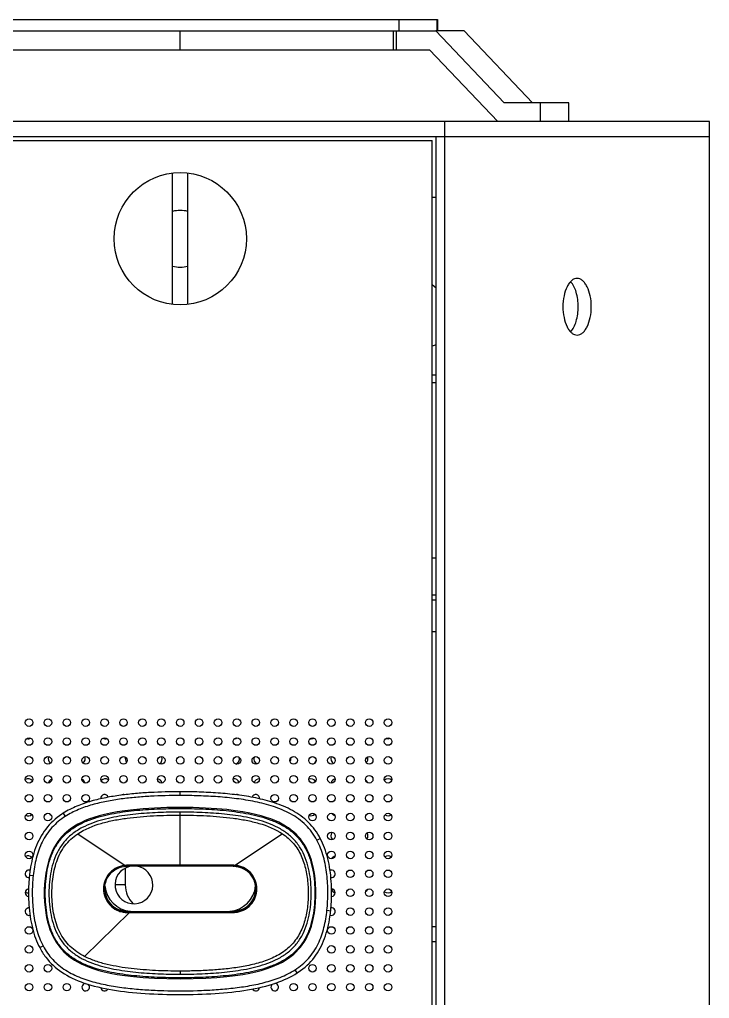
# Model space of a CAD drawing. Header units: millimetres. Extents: x 0 to 1189, y 0 to 841.
# Drawn here: x 543.9 to 726.4, y 232.5 to 491.5 of the extents above; entities that cross this region are included whole.
import ezdxf

# ---------------------------------------------------------------- set-up
doc = ezdxf.new("R2010")
doc.units = ezdxf.units.MM
doc.header["$LTSCALE"] = 65.395
doc.layers.get('0').update_dxf_attribs({"linetype": 'CONTINUOUS'})
doc.layers.add('AXIS', color=7, linetype='CONTINUOUS')
doc.layers.add('SURFACES', color=7, linetype='CONTINUOUS')

msp = doc.modelspace()

# ---------------------------------------------------------------- linework, layer by layer
at = {"color": 7, "linetype": 'Continuous'}
for p, q in [((519.2, 491.53), (654.44, 491.53)), ((654.44, 491.53), (654.44, 488.53)), ((530.05, 488.53), (653.94, 488.53)), ((586.35, 483.53), (586.35, 488.53)), ((530.05, 483.53), (652.26, 483.53)), ((681.64, 469.53), (672.05, 469.53)), ((519.66, 459.53), (653.04, 459.53)), ((653.04, 122.53), (653.04, 459.53)), ((584.35, 416.15), (584.35, 450.92)), ((588.35, 416.15), (588.35, 450.92)), ((653.04, 444.53), (654.06, 444.53)), ((653.04, 421.42), (654.06, 420.53)), ((653.04, 397.53), (654.04, 397.53)), ((653.04, 395.53), (654.04, 395.53)), ((654.04, 349.03), (653.04, 349.03)), ((653.04, 339.29), (654.04, 339.29)), ((653.04, 337.93), (654.04, 337.93)), ((654.04, 329.53), (653.04, 329.53)), ((586.31, 283.01), (586.31, 282.75)), ((571.55, 267.44), (571.9, 267.48)), ((571.55, 267.44), (571.58, 267.45)), ((571.58, 267.45), (571.61, 267.45)), ((571.61, 267.45), (571.64, 267.46)), ((571.64, 267.46), (571.67, 267.46)), ((571.67, 267.46), (571.7, 267.46)), ((571.7, 267.46), (571.73, 267.47)), ((571.93, 267.48), (571.71, 267.46)), ((571.73, 267.47), (571.76, 267.47)), ((571.76, 267.47), (571.79, 267.47)), ((571.79, 267.47), (571.83, 267.47)), ((571.8, 266.97), (571.8, 262.53)), ((571.83, 267.47), (571.86, 267.48)), ((571.86, 267.48), (571.9, 267.48)), ((571.9, 267.48), (572, 267.49)), ((571.9, 267.48), (571.93, 267.48)), ((572.08, 267.49), (572.11, 267.49)), ((572.11, 267.49), (572.14, 267.49)), ((572.14, 267.49), (572.16, 267.49)), ((572.16, 267.49), (572.18, 267.5)), ((572.17, 267.5), (572.28, 267.5)), ((572.24, 267.5), (572.27, 267.5)), ((572.27, 267.5), (572.33, 267.5)), ((572.33, 267.5), (572.36, 267.5)), ((600.27, 267.5), (572.35, 267.5)), ((600.37, 267.5), (600.34, 267.5)), ((600.35, 267.5), (600.38, 267.5)), ((600.38, 267.5), (600.44, 267.5)), ((600.44, 267.5), (600.48, 267.5)), ((600.46, 267.5), (600.6, 267.49)), ((600.48, 267.5), (600.48, 267.5)), ((600.48, 267.5), (600.49, 267.5)), ((600.49, 267.5), (600.49, 267.5)), ((600.49, 267.5), (600.5, 267.5)), ((600.5, 267.5), (600.5, 267.5)), ((600.5, 267.5), (600.51, 267.5)), ((600.56, 267.49), (600.59, 267.49)), ((600.59, 267.49), (600.62, 267.49)), ((600.76, 267.48), (600.79, 267.48)), ((600.77, 267.48), (600.81, 267.48)), ((600.81, 267.48), (600.84, 267.48)), ((600.84, 267.48), (600.89, 267.47)), ((600.89, 267.47), (600.92, 267.47)), ((600.92, 267.47), (600.95, 267.47)), ((600.95, 267.47), (600.99, 267.46)), ((600.99, 267.46), (601.02, 267.46)), ((601.02, 267.46), (601.06, 267.46)), ((601.06, 267.46), (601.09, 267.45)), ((601.09, 267.45), (601.12, 267.45)), ((601.12, 267.45), (601.15, 267.45)), ((601.15, 267.45), (601.18, 267.44)), ((601.18, 267.44), (601.21, 267.44)), ((601.21, 267.44), (601.24, 267.43)), ((601.24, 267.43), (601.27, 267.43)), ((601.27, 267.43), (601.31, 267.42)), ((601.31, 267.42), (601.35, 267.42)), ((601.35, 267.42), (601.39, 267.41)), ((601.66, 267.35), (601.71, 267.34)), ((601.71, 267.34), (601.76, 267.33)), ((601.76, 267.33), (601.8, 267.32)), ((601.8, 267.32), (601.84, 267.31)), ((601.84, 267.31), (601.88, 267.3)), ((601.88, 267.3), (601.92, 267.29)), ((601.92, 267.29), (601.95, 267.28)), ((601.95, 267.28), (601.99, 267.27)), ((601.99, 267.27), (602.02, 267.26)), ((602.02, 267.26), (602.05, 267.25)), ((602.05, 267.25), (602.09, 267.24)), ((602.09, 267.24), (602.12, 267.23)), ((602.12, 267.23), (602.15, 267.22)), ((602.15, 267.22), (602.18, 267.21)), ((602.18, 267.21), (602.22, 267.2)), ((602.22, 267.2), (602.25, 267.19)), ((602.25, 267.19), (602.29, 267.18)), ((602.29, 267.18), (602.33, 267.16)), ((604.34, 265.98), (604.38, 265.95)), ((604.38, 265.95), (604.42, 265.91)), ((604.42, 265.91), (604.45, 265.88)), ((604.45, 265.88), (604.48, 265.86)), ((604.48, 265.86), (604.51, 265.83)), ((604.51, 265.83), (604.53, 265.8)), ((604.53, 265.8), (604.56, 265.78)), ((604.56, 265.78), (604.58, 265.76)), ((604.58, 265.76), (604.6, 265.74)), ((604.6, 265.74), (604.62, 265.71)), ((604.62, 265.71), (604.64, 265.69)), ((604.64, 265.69), (604.66, 265.67)), ((604.66, 265.67), (604.68, 265.65)), ((604.68, 265.65), (604.71, 265.63)), ((604.71, 265.63), (604.73, 265.6)), ((604.73, 265.6), (604.75, 265.58)), ((604.75, 265.58), (604.77, 265.56)), ((604.77, 265.56), (604.79, 265.54)), ((604.79, 265.54), (604.81, 265.52)), ((604.81, 265.52), (604.83, 265.49)), ((604.83, 265.49), (604.86, 265.46)), ((604.86, 265.46), (604.89, 265.43)), ((604.89, 265.43), (604.92, 265.39)), ((604.92, 265.39), (604.95, 265.36)), ((604.95, 265.36), (604.97, 265.33)), ((604.97, 265.33), (604.99, 265.3)), ((604.99, 265.3), (605.02, 265.27)), ((605.02, 265.27), (605.04, 265.25)), ((605.04, 265.25), (605.06, 265.22)), ((605.06, 265.22), (605.08, 265.19)), ((605.08, 265.19), (605.11, 265.16)), ((605.11, 265.16), (605.13, 265.13)), ((605.13, 265.13), (605.15, 265.1)), ((605.15, 265.1), (605.18, 265.07)), ((605.18, 265.07), (605.2, 265.03)), ((605.2, 265.03), (605.23, 264.99)), ((605.23, 264.99), (605.26, 264.95)), ((605.26, 264.95), (605.29, 264.91)), ((605.29, 264.91), (605.32, 264.87)), ((605.32, 264.87), (605.34, 264.84)), ((605.34, 264.84), (605.36, 264.8)), ((605.36, 264.8), (605.38, 264.78)), ((605.38, 264.78), (605.39, 264.75)), ((605.39, 264.75), (605.41, 264.73)), ((605.41, 264.73), (605.43, 264.7)), ((605.43, 264.7), (605.44, 264.68)), ((605.44, 264.68), (605.46, 264.65)), ((605.46, 264.65), (605.48, 264.62)), ((605.48, 264.62), (605.49, 264.6)), ((605.49, 264.6), (605.51, 264.57)), ((605.51, 264.57), (605.52, 264.55)), ((605.52, 264.55), (605.54, 264.52)), ((605.54, 264.52), (605.55, 264.49)), ((605.55, 264.49), (605.57, 264.47)), ((605.57, 264.47), (605.58, 264.44)), ((605.58, 264.44), (605.6, 264.41)), ((605.6, 264.41), (605.61, 264.39)), ((605.61, 264.39), (605.63, 264.36)), ((605.63, 264.36), (605.64, 264.34)), ((605.64, 264.34), (605.65, 264.31)), ((605.65, 264.31), (605.67, 264.29)), ((605.67, 264.29), (605.68, 264.26)), ((605.68, 264.26), (605.69, 264.23)), ((605.69, 264.23), (605.71, 264.21)), ((566.6, 263.21), (566.61, 263.24)), ((566.6, 263.19), (566.6, 263.21)), ((566.61, 263.24), (566.62, 263.26)), ((566.62, 263.26), (566.63, 263.29)), ((566.63, 263.29), (566.64, 263.31)), ((566.64, 263.34), (566.65, 263.36)), ((566.64, 263.31), (566.64, 263.34)), ((566.65, 263.36), (566.66, 263.39)), ((566.66, 263.39), (566.67, 263.41)), ((566.67, 263.41), (566.68, 263.44)), ((566.68, 263.44), (566.69, 263.46)), ((566.69, 263.49), (566.7, 263.52)), ((566.69, 263.46), (566.69, 263.49)), ((566.7, 263.52), (566.71, 263.54)), ((566.71, 263.54), (566.72, 263.55)), ((605.71, 264.21), (605.72, 264.18)), ((605.72, 264.18), (605.73, 264.15)), ((605.73, 264.15), (605.75, 264.13)), ((605.75, 264.13), (605.76, 264.1)), ((605.76, 264.1), (605.77, 264.08)), ((605.77, 264.08), (605.78, 264.05)), ((605.78, 264.05), (605.8, 264.02)), ((605.8, 264.02), (605.81, 264)), ((605.81, 264), (605.82, 263.97)), ((605.82, 263.97), (605.83, 263.95)), ((605.83, 263.95), (605.84, 263.92)), ((605.84, 263.92), (605.85, 263.9)), ((605.85, 263.9), (605.87, 263.87)), ((605.87, 263.87), (605.88, 263.84)), ((605.88, 263.84), (605.89, 263.82)), ((605.89, 263.82), (605.9, 263.79)), ((605.9, 263.79), (605.91, 263.77)), ((605.91, 263.77), (605.92, 263.74)), ((605.92, 263.74), (605.93, 263.71)), ((605.93, 263.71), (605.94, 263.68)), ((605.94, 263.68), (605.95, 263.65)), ((605.95, 263.65), (605.96, 263.63)), ((605.96, 263.63), (605.98, 263.6)), ((605.98, 263.6), (605.99, 263.57)), ((605.99, 263.57), (605.99, 263.56)), ((566.63, 259.69), (566.63, 259.7)), ((566.64, 259.66), (566.63, 259.69)), ((566.65, 259.64), (566.64, 259.66)), ((566.66, 259.61), (566.65, 259.64)), ((566.67, 259.58), (566.66, 259.61)), ((566.68, 259.56), (566.67, 259.58)), ((566.69, 259.53), (566.68, 259.56)), ((566.69, 259.51), (566.69, 259.53)), ((566.7, 259.48), (566.69, 259.51)), ((566.71, 259.45), (566.7, 259.48)), ((566.72, 259.43), (566.71, 259.45)), ((566.78, 259.29), (566.76, 259.32)), ((566.79, 259.26), (566.78, 259.29)), ((566.8, 259.23), (566.79, 259.26)), ((566.81, 259.21), (566.8, 259.23)), ((566.82, 259.18), (566.81, 259.21)), ((566.83, 259.15), (566.82, 259.18)), ((566.84, 259.13), (566.83, 259.15)), ((566.85, 259.1), (566.84, 259.13)), ((566.87, 259.07), (566.85, 259.1)), ((566.88, 259.05), (566.87, 259.07)), ((605.84, 259.06), (605.83, 259.04)), ((605.85, 259.09), (605.84, 259.06)), ((605.86, 259.11), (605.85, 259.09)), ((605.87, 259.14), (605.86, 259.11)), ((605.88, 259.17), (605.87, 259.14)), ((605.89, 259.19), (605.88, 259.17)), ((605.9, 259.22), (605.89, 259.19)), ((605.92, 259.25), (605.9, 259.22)), ((605.93, 259.27), (605.92, 259.25)), ((606.35, 261.5), (606.35, 261.5)), ((566.89, 259.02), (566.88, 259.05)), ((566.9, 258.99), (566.89, 259.02)), ((566.91, 258.97), (566.9, 258.99)), ((566.92, 258.94), (566.91, 258.97)), ((566.94, 258.92), (566.92, 258.94)), ((566.95, 258.89), (566.94, 258.92)), ((566.96, 258.87), (566.95, 258.89)), ((566.97, 258.84), (566.96, 258.87)), ((566.99, 258.82), (566.97, 258.84)), ((567, 258.79), (566.99, 258.82)), ((567.01, 258.77), (567, 258.79)), ((567.03, 258.74), (567.01, 258.77)), ((567.04, 258.71), (567.03, 258.74)), ((567.05, 258.69), (567.04, 258.71)), ((567.07, 258.66), (567.05, 258.69)), ((567.08, 258.63), (567.07, 258.66)), ((567.1, 258.61), (567.08, 258.63)), ((567.11, 258.58), (567.1, 258.61)), ((567.12, 258.56), (567.11, 258.58)), ((567.14, 258.54), (567.12, 258.56)), ((567.15, 258.51), (567.14, 258.54)), ((567.16, 258.49), (567.15, 258.51)), ((567.18, 258.47), (567.16, 258.49)), ((567.19, 258.44), (567.18, 258.47)), ((567.21, 258.42), (567.19, 258.44)), ((567.22, 258.39), (567.21, 258.42)), ((567.24, 258.36), (567.22, 258.39)), ((567.25, 258.34), (567.24, 258.36)), ((567.27, 258.31), (567.25, 258.34)), ((567.29, 258.28), (567.27, 258.31)), ((567.31, 258.25), (567.29, 258.28)), ((567.32, 258.23), (567.31, 258.25)), ((567.34, 258.2), (567.32, 258.23)), ((567.36, 258.17), (567.34, 258.2)), ((567.38, 258.14), (567.36, 258.17)), ((567.41, 258.1), (567.38, 258.14)), ((567.44, 258.06), (567.41, 258.1)), ((567.47, 258.02), (567.44, 258.06)), ((567.5, 257.98), (567.47, 258.02)), ((567.52, 257.94), (567.5, 257.98)), ((567.55, 257.91), (567.52, 257.94)), ((567.57, 257.87), (567.55, 257.91)), ((567.6, 257.84), (567.57, 257.87)), ((567.62, 257.81), (567.6, 257.84)), ((567.64, 257.79), (567.62, 257.81)), ((567.66, 257.76), (567.64, 257.79)), ((567.68, 257.73), (567.66, 257.76)), ((567.71, 257.7), (567.68, 257.73)), ((567.73, 257.68), (567.71, 257.7)), ((567.75, 257.65), (567.73, 257.68)), ((567.78, 257.62), (567.75, 257.65)), ((567.81, 257.58), (567.78, 257.62)), ((567.84, 257.55), (567.81, 257.58)), ((567.87, 257.52), (567.84, 257.55)), ((567.89, 257.49), (567.87, 257.52)), ((567.91, 257.47), (567.89, 257.49)), ((567.93, 257.45), (567.91, 257.47)), ((567.95, 257.43), (567.93, 257.45)), ((567.97, 257.4), (567.95, 257.43)), ((568, 257.37), (567.97, 257.4)), ((568.02, 257.35), (568, 257.37)), ((568.05, 257.32), (568.02, 257.35)), ((568.07, 257.3), (568.05, 257.32)), ((568.09, 257.28), (568.07, 257.3)), ((568.11, 257.26), (568.09, 257.28)), ((568.13, 257.24), (568.11, 257.26)), ((568.15, 257.21), (568.13, 257.24)), ((568.18, 257.19), (568.15, 257.21)), ((568.21, 257.16), (568.18, 257.19)), ((568.24, 257.13), (568.21, 257.16)), ((568.27, 257.1), (568.24, 257.13)), ((568.31, 257.06), (568.27, 257.1)), ((604.54, 257.2), (604.51, 257.17)), ((604.57, 257.23), (604.54, 257.2)), ((604.59, 257.25), (604.57, 257.23)), ((604.61, 257.27), (604.59, 257.25)), ((604.64, 257.3), (604.61, 257.27)), ((604.66, 257.32), (604.64, 257.3)), ((604.68, 257.34), (604.66, 257.32)), ((604.7, 257.36), (604.68, 257.34)), ((604.72, 257.39), (604.7, 257.36)), ((604.75, 257.41), (604.72, 257.39)), ((604.77, 257.43), (604.75, 257.41)), ((604.79, 257.46), (604.77, 257.43)), ((604.81, 257.49), (604.79, 257.46)), ((604.84, 257.52), (604.81, 257.49)), ((604.87, 257.55), (604.84, 257.52)), ((604.89, 257.58), (604.87, 257.55)), ((604.92, 257.6), (604.89, 257.58)), ((604.94, 257.63), (604.92, 257.6)), ((604.96, 257.65), (604.94, 257.63)), ((604.98, 257.67), (604.96, 257.65)), ((605, 257.7), (604.98, 257.67)), ((605.01, 257.72), (605, 257.7)), ((605.03, 257.74), (605.01, 257.72)), ((605.05, 257.76), (605.03, 257.74)), ((605.07, 257.78), (605.05, 257.76)), ((605.09, 257.81), (605.07, 257.78)), ((605.1, 257.83), (605.09, 257.81)), ((605.12, 257.86), (605.1, 257.83)), ((605.15, 257.89), (605.12, 257.86)), ((605.17, 257.92), (605.15, 257.89)), ((605.19, 257.95), (605.17, 257.92)), ((605.21, 257.98), (605.19, 257.95)), ((605.24, 258.02), (605.21, 257.98)), ((605.27, 258.05), (605.24, 258.02)), ((605.29, 258.09), (605.27, 258.05)), ((605.32, 258.13), (605.29, 258.09)), ((605.34, 258.16), (605.32, 258.13)), ((605.36, 258.19), (605.34, 258.16)), ((605.38, 258.22), (605.36, 258.19)), ((605.4, 258.25), (605.38, 258.22)), ((605.41, 258.28), (605.4, 258.25)), ((605.43, 258.3), (605.41, 258.28)), ((605.45, 258.33), (605.43, 258.3)), ((605.46, 258.35), (605.45, 258.33)), ((605.48, 258.38), (605.46, 258.35)), ((605.49, 258.4), (605.48, 258.38)), ((605.51, 258.43), (605.49, 258.4)), ((605.52, 258.45), (605.51, 258.43)), ((605.54, 258.48), (605.52, 258.45)), ((605.55, 258.5), (605.54, 258.48)), ((605.57, 258.53), (605.55, 258.5)), ((605.58, 258.56), (605.57, 258.53)), ((605.6, 258.58), (605.58, 258.56)), ((605.61, 258.6), (605.6, 258.58)), ((605.62, 258.63), (605.61, 258.6)), ((605.64, 258.65), (605.62, 258.63)), ((605.65, 258.68), (605.64, 258.65)), ((605.67, 258.71), (605.65, 258.68)), ((605.68, 258.73), (605.67, 258.71)), ((605.69, 258.76), (605.68, 258.73)), ((605.71, 258.78), (605.69, 258.76)), ((605.72, 258.81), (605.71, 258.78)), ((605.73, 258.84), (605.72, 258.81)), ((605.74, 258.86), (605.73, 258.84)), ((605.75, 258.88), (605.74, 258.86)), ((605.77, 258.91), (605.75, 258.88)), ((605.78, 258.94), (605.77, 258.91)), ((605.79, 258.96), (605.78, 258.94)), ((605.8, 258.99), (605.79, 258.96)), ((605.81, 259.01), (605.8, 258.99)), ((605.83, 259.04), (605.81, 259.01)), ((570.36, 255.84), (570.32, 255.85)), ((570.4, 255.83), (570.36, 255.84)), ((570.44, 255.81), (570.4, 255.83)), ((570.47, 255.8), (570.44, 255.81)), ((570.51, 255.79), (570.47, 255.8)), ((570.54, 255.78), (570.51, 255.79)), ((570.57, 255.77), (570.54, 255.78)), ((570.6, 255.76), (570.57, 255.77)), ((570.64, 255.75), (570.6, 255.76)), ((570.67, 255.74), (570.64, 255.75)), ((570.7, 255.73), (570.67, 255.74)), ((570.73, 255.72), (570.7, 255.73)), ((570.77, 255.71), (570.73, 255.72)), ((570.8, 255.7), (570.77, 255.71)), ((570.84, 255.69), (570.8, 255.7)), ((570.88, 255.68), (570.84, 255.69)), ((570.92, 255.67), (570.88, 255.68)), ((570.96, 255.66), (570.92, 255.67)), ((571.01, 255.65), (570.96, 255.66)), ((571.06, 255.64), (571.01, 255.65)), ((571.35, 255.58), (571.31, 255.59)), ((571.39, 255.58), (571.35, 255.58)), ((571.43, 255.57), (571.39, 255.58)), ((571.46, 255.57), (571.43, 255.57)), ((571.49, 255.56), (571.46, 255.57)), ((571.52, 255.56), (571.49, 255.56)), ((571.55, 255.55), (571.52, 255.56)), ((571.58, 255.55), (571.55, 255.55)), ((571.62, 255.54), (571.58, 255.55)), ((571.65, 255.54), (571.62, 255.54)), ((571.69, 255.54), (571.65, 255.54)), ((571.72, 255.53), (571.69, 255.54)), ((571.76, 255.53), (571.72, 255.53)), ((571.81, 255.52), (571.76, 255.53)), ((571.84, 255.52), (571.81, 255.52)), ((571.9, 255.52), (571.84, 255.52)), ((571.95, 255.51), (571.9, 255.52)), ((571.9, 255.52), (571.94, 255.51)), ((572.11, 255.5), (572.08, 255.5)), ((572.24, 255.5), (572.1, 255.5)), ((572.14, 255.5), (572.11, 255.5)), ((572.22, 255.5), (572.19, 255.5)), ((572.26, 255.5), (572.22, 255.5)), ((572.34, 255.5), (572.24, 255.5)), ((572.34, 255.5), (572.36, 255.5)), ((572.36, 255.5), (572.34, 255.5)), ((572.35, 255.53), (600.35, 255.53)), ((572.44, 255.5), (600.27, 255.5)), ((600.47, 255.5), (600.42, 255.5)), ((600.6, 255.5), (600.46, 255.5)), ((600.49, 255.5), (600.47, 255.5)), ((600.51, 255.5), (600.49, 255.5)), ((600.59, 255.5), (600.56, 255.5)), ((600.63, 255.5), (600.59, 255.5)), ((600.79, 255.51), (600.74, 255.51)), ((600.8, 255.52), (600.78, 255.51)), ((600.79, 255.51), (600.83, 255.52)), ((600.86, 255.52), (600.83, 255.52)), ((600.9, 255.52), (600.86, 255.52)), ((600.93, 255.53), (600.9, 255.52)), ((600.96, 255.53), (600.93, 255.53)), ((600.99, 255.53), (600.96, 255.53)), ((601.02, 255.53), (600.99, 255.53)), ((601.04, 255.54), (601.02, 255.53)), ((601.07, 255.54), (601.04, 255.54)), ((601.11, 255.55), (601.07, 255.54)), ((601.14, 255.55), (601.11, 255.55)), ((601.17, 255.55), (601.14, 255.55)), ((601.21, 255.56), (601.17, 255.55)), ((601.25, 255.57), (601.21, 255.56)), ((601.27, 255.57), (601.25, 255.57)), ((601.3, 255.57), (601.27, 255.57)), ((601.34, 255.58), (601.3, 255.57)), ((601.37, 255.59), (601.34, 255.58)), ((601.41, 255.59), (601.37, 255.59)), ((601.45, 255.6), (601.41, 255.59)), ((601.5, 255.61), (601.45, 255.6)), ((601.55, 255.62), (601.5, 255.61)), ((601.87, 255.69), (601.83, 255.68)), ((601.92, 255.71), (601.87, 255.69)), ((601.96, 255.72), (601.92, 255.71)), ((602, 255.73), (601.96, 255.72)), ((602.09, 255.76), (602.06, 255.74)), ((602.13, 255.77), (602.09, 255.76)), ((602.17, 255.78), (602.13, 255.77)), ((602.21, 255.79), (602.17, 255.78)), ((602.25, 255.8), (602.21, 255.79)), ((602.29, 255.82), (602.25, 255.8)), ((602.33, 255.83), (602.29, 255.82)), ((602.38, 255.85), (602.33, 255.83)), ((653.04, 251.53), (654.04, 251.53)), ((653.04, 247.53), (654.04, 247.53)), ((586.3, 237.7), (586.3, 237.93))]:
    msp.add_line(p, q, dxfattribs=at)
at = {"color": 9, "linetype": 'Continuous'}
for p, q in [((644.18, 491.53), (644.18, 488.53)), ((654.2, 491.53), (654.2, 488.53)), ((643.6, 483.53), (643.6, 488.53)), ((586.31, 286.19), (586.31, 287.19)), ((555.41, 281.5), (555.95, 280.66)), ((586.31, 281), (586.31, 281.79)), ((586.35, 267.5), (586.31, 281)), ((559.23, 276.05), (571.78, 267.69)), ((613.39, 276.05), (600.92, 267.69)), ((622.52, 274.38), (623.4, 274.85)), ((586.35, 267.5), (586.35, 267.53)), ((586.35, 267.5), (586.35, 267.5)), ((546.47, 265.1), (547.46, 264.99)), ((571.8, 262.53), (569.1, 262.53)), ((561.07, 243.59), (572.91, 255.23)), ((572.47, 255.24), (572.91, 255.23)), ((572.91, 255.23), (573.19, 255.23)), ((625.17, 255.82), (626.17, 255.71)), ((549.18, 245.93), (550.06, 246.39)), ((586.32, 239.71), (586.32, 238.9)), ((617.31, 239.24), (616.76, 240.08)), ((586.31, 237.93), (586.3, 237.93))]:
    msp.add_line(p, q, dxfattribs=at)
at = {"color": 7, "linetype": 'Continuous'}
for points in [[(586.31, 283.01), (582.84, 282.97), (579.54, 282.85), (576.58, 282.67), (573.99, 282.43), (571.74, 282.17), (569.71, 281.86), (567.9, 281.53), (566.32, 281.18), (564.87, 280.81), (563.54, 280.41), (562.34, 279.99), (561.23, 279.55), (560.2, 279.08), (559.27, 278.6), (558.41, 278.1), (557.63, 277.58), (556.91, 277.05), (556.24, 276.5), (555.61, 275.92), (555.04, 275.32), (554.5, 274.69), (554, 274.03), (553.53, 273.34), (553.08, 272.6), (552.67, 271.81), (552.28, 270.97), (551.92, 270.06), (551.58, 269.07), (551.29, 268.02), (551.02, 266.86), (550.79, 265.6), (550.61, 264.25), (550.48, 262.8), (550.4, 261.23), (550.4, 259.57), (550.47, 257.99), (550.6, 256.55), (550.78, 255.18), (551, 253.92), (551.27, 252.76), (551.57, 251.7), (551.9, 250.71), (552.26, 249.79), (552.64, 248.95), (553.06, 248.15), (553.5, 247.41), (553.96, 246.72), (554.47, 246.06), (555, 245.43), (555.57, 244.83), (556.19, 244.25), (556.86, 243.69), (557.58, 243.16), (558.36, 242.64), (559.22, 242.13), (560.15, 241.65), (561.17, 241.18), (562.28, 240.74), (563.49, 240.32), (564.82, 239.91), (566.27, 239.54), (567.86, 239.19), (569.67, 238.85), (571.71, 238.55), (573.97, 238.28), (576.57, 238.04), (579.53, 237.86), (582.83, 237.74), (586.3, 237.7)], [(586.3, 237.69), (589.79, 237.74), (593.09, 237.86), (596.05, 238.04), (598.64, 238.27), (600.9, 238.54), (602.94, 238.85), (604.74, 239.18), (606.33, 239.53), (607.78, 239.9), (609.11, 240.31), (610.31, 240.72), (611.42, 241.17), (612.44, 241.63), (613.37, 242.12), (614.23, 242.62), (615.02, 243.14), (615.73, 243.67), (616.4, 244.22), (617.02, 244.8), (617.59, 245.39), (618.13, 246.02), (618.63, 246.68), (619.1, 247.37), (619.55, 248.11), (619.96, 248.9), (620.35, 249.75), (620.72, 250.66), (621.05, 251.65), (621.35, 252.71), (621.62, 253.87), (621.84, 255.14), (622.03, 256.51), (622.15, 257.96), (622.23, 259.53), (622.22, 261.19), (622.15, 262.77), (622.03, 264.21), (621.84, 265.58), (621.61, 266.84), (621.35, 268), (621.05, 269.06), (620.71, 270.05), (620.35, 270.96), (619.96, 271.81), (619.55, 272.6), (619.1, 273.34), (618.63, 274.03), (618.13, 274.69), (617.59, 275.32), (617.01, 275.92), (616.39, 276.5), (615.72, 277.05), (615, 277.59), (614.21, 278.1), (613.35, 278.61), (612.42, 279.09), (611.4, 279.55), (610.29, 279.99), (609.09, 280.41), (607.75, 280.81), (606.31, 281.19), (604.73, 281.53), (602.92, 281.86), (600.89, 282.17), (598.64, 282.44), (596.05, 282.67), (593.08, 282.85), (589.78, 282.97), (586.31, 283.02)], [(601.39, 267.41), (601.44, 267.4), (601.47, 267.39), (601.49, 267.39), (601.52, 267.38), (601.55, 267.38), (601.58, 267.37), (601.61, 267.37), (601.64, 267.36), (601.66, 267.35)], [(602.33, 267.16), (602.37, 267.15), (602.39, 267.14)], [(602.39, 267.14), (602.44, 267.12), (602.46, 267.11), (602.49, 267.1), (602.53, 267.09), (602.56, 267.08), (602.61, 267.06), (602.65, 267.04), (602.7, 267.02), (602.75, 267), (602.8, 266.98), (602.86, 266.95), (602.91, 266.93), (602.96, 266.9), (603.02, 266.87), (603.07, 266.85), (603.13, 266.82), (603.18, 266.79), (603.24, 266.76), (603.29, 266.73), (603.34, 266.7), (603.39, 266.67), (603.44, 266.65), (603.48, 266.62), (603.53, 266.59), (603.57, 266.56), (603.61, 266.54), (603.65, 266.51), (603.68, 266.49), (603.72, 266.47), (603.75, 266.45), (603.77, 266.43), (603.8, 266.41), (603.82, 266.39), (603.85, 266.38), (603.87, 266.36), (603.89, 266.34), (603.91, 266.33), (603.94, 266.31), (603.96, 266.29), (603.98, 266.28), (604, 266.26), (604.03, 266.24), (604.05, 266.22), (604.07, 266.21), (604.1, 266.19), (604.12, 266.17), (604.14, 266.15), (604.16, 266.13), (604.19, 266.11), (604.21, 266.09), (604.23, 266.08), (604.26, 266.06), (604.28, 266.04), (604.3, 266.02), (604.32, 266), (604.34, 265.98)], [(566.76, 259.32), (566.75, 259.35), (566.75, 259.36), (566.72, 259.43)], [(570.32, 255.85), (570.27, 255.87), (570.25, 255.88), (570.22, 255.89), (570.19, 255.9), (570.15, 255.92), (570.11, 255.93), (570.07, 255.95), (570.02, 255.97), (569.97, 255.99), (569.92, 256.01), (569.87, 256.04), (569.82, 256.06), (569.76, 256.09), (569.71, 256.11), (569.65, 256.14), (569.6, 256.17), (569.55, 256.2), (569.49, 256.22), (569.44, 256.25), (569.39, 256.28), (569.34, 256.31), (569.29, 256.34), (569.24, 256.37), (569.2, 256.39), (569.16, 256.42), (569.11, 256.45), (569.07, 256.47), (569.04, 256.5), (569, 256.52), (568.97, 256.54), (568.94, 256.56), (568.92, 256.58), (568.89, 256.6), (568.87, 256.61), (568.85, 256.63), (568.83, 256.65), (568.8, 256.66), (568.78, 256.68), (568.76, 256.69), (568.74, 256.71), (568.72, 256.73), (568.7, 256.74), (568.67, 256.76), (568.65, 256.78), (568.63, 256.79), (568.61, 256.81), (568.59, 256.83), (568.56, 256.85), (568.54, 256.87), (568.52, 256.88), (568.5, 256.9), (568.47, 256.92), (568.45, 256.94), (568.42, 256.96), (568.4, 256.98), (568.38, 257.01), (568.35, 257.03), (568.33, 257.05), (568.31, 257.06)], [(604.51, 257.17), (604.48, 257.14), (604.46, 257.12), (604.44, 257.1), (604.42, 257.08), (604.39, 257.06), (604.37, 257.04), (604.34, 257.02), (604.32, 256.99), (604.29, 256.97), (604.27, 256.95), (604.24, 256.93), (604.22, 256.91), (604.2, 256.89), (604.17, 256.87), (604.15, 256.85), (604.13, 256.83), (604.11, 256.82), (604.08, 256.8), (604.06, 256.78), (604.04, 256.77), (604.02, 256.75), (604, 256.73), (603.98, 256.72), (603.96, 256.7), (603.93, 256.68), (603.91, 256.67), (603.89, 256.65), (603.87, 256.63), (603.84, 256.62), (603.82, 256.6), (603.79, 256.58), (603.77, 256.56), (603.74, 256.54), (603.71, 256.52), (603.68, 256.5), (603.65, 256.48), (603.62, 256.46), (603.58, 256.44), (603.55, 256.42), (603.52, 256.4), (603.48, 256.38), (603.45, 256.36), (603.41, 256.34), (603.38, 256.31), (603.34, 256.29), (603.3, 256.27), (603.25, 256.24), (603.2, 256.22), (603.14, 256.19), (603.09, 256.16), (603.04, 256.13), (602.99, 256.11), (602.94, 256.09), (602.9, 256.06), (602.85, 256.04), (602.81, 256.02), (602.76, 256), (602.72, 255.99), (602.68, 255.97), (602.64, 255.95), (602.6, 255.94), (602.56, 255.92), (602.53, 255.91), (602.49, 255.89), (602.46, 255.88), (602.43, 255.87), (602.4, 255.86), (602.38, 255.85)], [(571.31, 255.59), (571.26, 255.6), (571.23, 255.6), (571.2, 255.61), (571.17, 255.62), (571.14, 255.62), (571.11, 255.63), (571.09, 255.63), (571.06, 255.64)], [(600.42, 255.5), (600.35, 255.5), (600.35, 255.5)], [(601.83, 255.68), (601.78, 255.67), (601.75, 255.66), (601.73, 255.66), (601.7, 255.65), (601.67, 255.64), (601.64, 255.64), (601.61, 255.63), (601.58, 255.63), (601.55, 255.62)], [(602.06, 255.74), (602.02, 255.73), (602, 255.73)]]:
    msp.add_lwpolyline(points, dxfattribs=at)
msp.add_circle((586.35, 433.53), 17.5, dxfattribs=at)
at = {"color": 9, "linetype": 'Continuous'}
for centre, radius, start, end in [((586.35, 433.53), 7.5, 74.534, 105.466), ((586.35, 433.53), 7.5, 254.534, 285.466), ((572.7, 253.15), 14.57, 92.1766, 93.62), ((599.99, 252.77), 14.95, 86.4055, 87.8128), ((572.61, 267.98), 12.74, 266.3264, 267.9799), ((600.13, 267.21), 11.96, 271.9612, 273.7219)]:
    msp.add_arc(centre, radius, start, end, dxfattribs=at)
at = {"color": 7, "linetype": 'Continuous'}
for centre, radius, start, end in [((654.85, 401.53), 4, 101.6822, 116.9402), ((572.35, 261.5), 6, 91.7544, 97.538), ((572.35, 261.51), 5.99, 95.9527, 96.1841), ((572.35, 261.51), 5.99, 94.9576, 95.9527), ((572.35, 261.63), 5.87, 91.7141, 95.0015), ((572.41, 255.71), 11.79, 89.8842, 90.4258), ((600.3, 255.5), 12, 89.6174, 90.1128), ((600.35, 261.5), 6, 15.7585, 88.2595), ((600.36, 261.63), 5.87, 85.0111, 88.3005), ((572.35, 261.5), 6, 172.2472, 187.7905), ((573.85, 263.03), 7.5, 186.0556, 264.9373), ((572.35, 261.5), 6, 160.6148, 166.7871), ((598.85, 263.03), 7.5, 275.0627, 353.9444), ((600.35, 261.5), 6, 352.1588, 9.3714), ((572.35, 261.53), 6, 180.1282, 270), ((572.37, 261.5), 6.01, 180.017, 200.1849), ((572.35, 261.5), 6, 193.4091, 268.3506), ((600.35, 261.53), 6, 270, 359.8718), ((600.35, 261.5), 6, 337.4759, 337.7412), ((600.35, 261.5), 6, 338.2146, 346.5251), ((572.35, 261.36), 5.86, 265.0891, 268.3946), ((600.36, 261.34), 5.84, 271.5911, 274.5372), ((600.35, 261.5), 6, 271.6365, 277.5308), ((600.35, 261.57), 6.07, 274.4927, 274.8521)]:
    msp.add_arc(centre, radius, start, end, dxfattribs=at)
msp.add_ellipse((578.8, 262.53), major_axis=(0, 7), ratio=1, start_param=-4.712389, end_param=-3.916996, dxfattribs=at)
for points, knots in [([(586.31, 287.19), (583.69, 287.18), (579.76, 287.09), (574.53, 286.72), (570.6, 286.29), (566.69, 285.66), (562.81, 284.76), (558.99, 283.47), (556.56, 282.24), (555.41, 281.5)], [0, 0, 0, 0, 0.25, 0.375, 0.5, 0.625, 0.75, 0.875, 1, 1, 1, 1]), ([(623.4, 274.85), (622.99, 275.62), (622.05, 277.12), (620.31, 279.13), (618.29, 280.84), (616.07, 282.25), (613.72, 283.37), (610.5, 284.56), (607.2, 285.4), (603.87, 286), (600.53, 286.48), (596.35, 286.87), (591.33, 287.13), (587.99, 287.19), (586.31, 287.19)], [0, 0, 0, 0, 0.0625, 0.125, 0.1875, 0.25, 0.3125, 0.375, 0.5, 0.5625, 0.625, 0.75, 0.875, 1, 1, 1, 1]), ([(555.41, 281.5), (555.29, 281.43), (553.45, 280.23), (550.53, 277.47), (547.87, 272.43), (546.84, 268.09), (546.52, 265.58), (546.47, 265.1)], [0, 0, 0, 0, 0.020944, 0.323668, 0.626393, 0.929117, 1, 1, 1, 1]), ([(626.17, 255.71), (626.33, 257.24), (626.51, 260.87), (626.13, 266.6), (624.99, 271.43), (623.83, 274.03), (623.4, 274.85)], [0, 0, 0, 0, 0.230561, 0.540002, 0.849444, 1, 1, 1, 1]), ([(566.71, 263.55), (566.91, 264.08), (567.45, 265.1), (568.65, 266.31), (570.1, 267.14), (571.17, 267.41), (571.71, 267.46)], [0, 0, 0, 0, 0.255829, 0.509262, 0.758498, 1, 1, 1, 1]), ([(572.32, 267.5), (572.31, 267.5), (572.26, 267.5), (572.21, 267.5), (572.17, 267.5)], [0, 0, 0, 0, 0.261711, 1, 1, 1, 1]), ([(600.54, 267.5), (600.52, 267.5), (600.47, 267.5), (600.42, 267.5), (600.38, 267.5)], [0, 0, 0, 0, 0.23852, 1, 1, 1, 1]), ([(605.99, 263.56), (605.79, 264.1), (605.23, 265.13), (604.01, 266.36), (602.51, 267.18), (601.42, 267.43), (600.87, 267.48)], [0, 0, 0, 0, 0.256004, 0.509562, 0.758768, 1, 1, 1, 1]), ([(546.47, 265.1), (546.3, 263.54), (546.11, 259.85), (546.49, 254.09), (547.63, 249.29), (548.76, 246.72), (549.18, 245.93)], [0, 0, 0, 0, 0.236776, 0.545944, 0.855112, 1, 1, 1, 1]), ([(566.35, 261.5), (566.35, 261.67), (566.38, 262.37), (566.54, 263.06), (566.71, 263.55)], [0, 0, 0, 0, 0.250908, 1, 1, 1, 1]), ([(606.35, 261.5), (606.35, 261.67), (606.32, 262.37), (606.17, 263.07), (605.99, 263.56)], [0, 0, 0, 0, 0.25094, 1, 1, 1, 1]), ([(566.72, 259.43), (566.92, 258.89), (567.47, 257.87), (568.69, 256.65), (570.18, 255.82), (571.29, 255.57), (571.84, 255.52)], [0, 0, 0, 0, 0.252477, 0.504563, 0.754677, 1, 1, 1, 1]), ([(600.86, 255.52), (601.4, 255.56), (602.48, 255.81), (603.95, 256.6), (605.16, 257.77), (605.72, 258.75), (605.93, 259.27)], [0, 0, 0, 0, 0.245426, 0.495448, 0.747522, 1, 1, 1, 1]), ([(605.93, 259.27), (606, 259.45), (606.24, 260.17), (606.35, 260.93), (606.35, 261.5)], [0, 0, 0, 0, 0.250976, 1, 1, 1, 1]), ([(572.18, 255.5), (572.2, 255.5), (572.29, 255.5), (572.37, 255.5), (572.44, 255.5)], [0, 0, 0, 0, 0.234601, 1, 1, 1, 1]), ([(600.27, 255.5), (600.29, 255.5), (600.38, 255.5), (600.46, 255.5), (600.52, 255.5)], [0, 0, 0, 0, 0.266649, 1, 1, 1, 1]), ([(617.31, 239.24), (617.4, 239.3), (619.2, 240.48), (622.1, 243.21), (624.75, 248.25), (625.79, 252.64), (626.11, 255.19), (626.17, 255.71)], [0, 0, 0, 0, 0.015767, 0.318151, 0.620534, 0.922918, 1, 1, 1, 1]), ([(549.18, 245.93), (549.64, 245.04), (551.19, 242.59), (554.76, 239.22), (560.72, 236.39), (568.25, 234.61), (576.97, 233.68), (583.2, 233.5), (586.31, 233.5)], [0, 0, 0, 0, 0.096063, 0.276851, 0.457638, 0.638425, 0.819213, 1, 1, 1, 1]), ([(586.31, 233.5), (589.43, 233.5), (595.66, 233.68), (604.37, 234.61), (611.77, 236.36), (615.67, 238.18), (617.31, 239.24)], [0, 0, 0, 0, 0.253302, 0.506604, 0.759906, 1, 1, 1, 1])]:
    msp.add_open_spline(points, degree=3, knots=knots, dxfattribs=at)
at = {"color": 9, "linetype": 'Continuous'}
for points, knots in [([(586.31, 286.19), (583.71, 286.18), (579.81, 286.09), (574.62, 285.72), (570.73, 285.3), (566.88, 284.68), (563.08, 283.79), (559.37, 282.54), (557.04, 281.36), (555.95, 280.66)], [0, 0, 0, 0, 0.250051, 0.375085, 0.500117, 0.625138, 0.750145, 0.875111, 1, 1, 1, 1]), ([(622.52, 274.38), (622.13, 275.11), (621.24, 276.52), (619.61, 278.42), (617.7, 280.03), (614.88, 281.81), (611.02, 283.4), (606.98, 284.42), (603.71, 285.01), (600.42, 285.48), (596.28, 285.88), (591.3, 286.13), (587.97, 286.19), (586.31, 286.19)], [0, 0, 0, 0, 0.062475, 0.124944, 0.18742, 0.249907, 0.374794, 0.499784, 0.562316, 0.624838, 0.749889, 0.874943, 1, 1, 1, 1]), ([(586.3, 237.93), (584.27, 237.93), (580.22, 238.02), (574.15, 238.43), (569.12, 239.12), (565.16, 240.02), (562.26, 240.94), (559.47, 242.18), (556.9, 243.83), (554.71, 245.96), (553.02, 248.51), (551.86, 251.33), (551.12, 254.29), (550.73, 257.31), (550.61, 260.35), (550.73, 263.39), (551.13, 266.41), (551.86, 269.37), (553.03, 272.19), (554.72, 274.74), (556.92, 276.87), (559.49, 278.52), (562.27, 279.75), (565.18, 280.67), (569.13, 281.57), (574.16, 282.26), (580.23, 282.67), (584.29, 282.75), (586.31, 282.75)], [0, 0, 0, 0, 0.062545, 0.125086, 0.187613, 0.218882, 0.250144, 0.281392, 0.312619, 0.343831, 0.375044, 0.406274, 0.437518, 0.468773, 0.50003, 0.531288, 0.562541, 0.593786, 0.625015, 0.656229, 0.687441, 0.718668, 0.749913, 0.781168, 0.81243, 0.874943, 0.93747, 1, 1, 1, 1]), ([(586.31, 282.75), (588.34, 282.75), (592.4, 282.67), (597.46, 282.33), (601.49, 281.84), (604.49, 281.34), (607.45, 280.66), (610.36, 279.75), (613.15, 278.51), (615.71, 276.86), (617.91, 274.73), (619.6, 272.18), (620.77, 269.36), (621.5, 266.4), (621.89, 263.38), (622.02, 260.34), (621.89, 257.3), (621.5, 254.28), (620.76, 251.32), (619.6, 248.5), (617.91, 245.95), (615.71, 243.82), (613.14, 242.17), (610.35, 240.94), (607.45, 240.02), (603.5, 239.12), (598.47, 238.43), (592.4, 238.02), (588.34, 237.93), (586.31, 237.93)], [0, 0, 0, 0, 0.062541, 0.12508, 0.15635, 0.187624, 0.218886, 0.25015, 0.281398, 0.312622, 0.343833, 0.37506, 0.406266, 0.437532, 0.46877, 0.500037, 0.531291, 0.562536, 0.593799, 0.625008, 0.656227, 0.68744, 0.718667, 0.749911, 0.781167, 0.812428, 0.874942, 0.937469, 1, 1, 1, 1]), ([(555.95, 280.66), (555.3, 280.25), (554.05, 279.34), (552.38, 277.73), (550.96, 275.9), (549.42, 273.23), (548.14, 269.57), (547.63, 266.52), (547.46, 264.99)], [0, 0, 0, 0, 0.125045, 0.250074, 0.375095, 0.500135, 0.749952, 1, 1, 1, 1]), ([(586.31, 281.79), (584.35, 281.79), (580.44, 281.71), (574.58, 281.32), (569.72, 280.66), (565.9, 279.8), (563.09, 278.93), (560.39, 277.75), (557.89, 276.19), (555.73, 274.17), (554.04, 271.74), (552.86, 269.04), (552.11, 266.19), (551.7, 263.28), (551.53, 259.36), (551.86, 255.43), (552.86, 251.64), (554.05, 248.94), (555.74, 246.51), (557.9, 244.5), (560.4, 242.93), (564, 241.37), (568.76, 240.16), (574.58, 239.37), (580.44, 238.98), (584.36, 238.9), (586.31, 238.9)], [0, 0, 0, 0, 0.062523, 0.125043, 0.18755, 0.218808, 0.250061, 0.281303, 0.312543, 0.343776, 0.375009, 0.406267, 0.437535, 0.468815, 0.500091, 0.562575, 0.593843, 0.625094, 0.65633, 0.687569, 0.718806, 0.750044, 0.81249, 0.874984, 0.93749, 1, 1, 1, 1]), ([(559.23, 276.05), (561.11, 277.32), (564.36, 278.63), (568.83, 279.67), (573.44, 280.41), (579.28, 280.89), (583.97, 281), (586.31, 281)], [0, 0, 0, 0, 0.244677, 0.369395, 0.494875, 0.747051, 1, 1, 1, 1]), ([(586.31, 238.9), (588.27, 238.9), (592.19, 238.98), (598.05, 239.37), (603.87, 240.16), (608.63, 241.37), (612.23, 242.93), (614.73, 244.5), (616.89, 246.51), (618.58, 248.94), (619.77, 251.64), (620.52, 254.49), (620.92, 257.4), (621.09, 261.31), (620.76, 265.25), (619.77, 269.04), (618.58, 271.74), (616.89, 274.17), (614.73, 276.18), (612.23, 277.75), (609.54, 278.93), (606.73, 279.8), (603.86, 280.45), (600.96, 280.92), (597.07, 281.38), (592.19, 281.71), (588.27, 281.79), (586.31, 281.79)], [0, 0, 0, 0, 0.062517, 0.125028, 0.187526, 0.249978, 0.281217, 0.312455, 0.34368, 0.374906, 0.406159, 0.437417, 0.468691, 0.49996, 0.562432, 0.593695, 0.62494, 0.65617, 0.687403, 0.718641, 0.749889, 0.781143, 0.812406, 0.843675, 0.874937, 0.937467, 1, 1, 1, 1]), ([(586.31, 281), (588.66, 281), (593.35, 280.89), (599.19, 280.41), (603.8, 279.67), (608.26, 278.63), (611.51, 277.32), (613.39, 276.05)], [0, 0, 0, 0, 0.252947, 0.505116, 0.630607, 0.755311, 1, 1, 1, 1]), ([(561.07, 243.59), (560.37, 243.94), (559.01, 244.74), (557.19, 246.22), (555.65, 247.99), (554.44, 250), (553.55, 252.19), (552.94, 254.49), (552.57, 256.86), (552.39, 259.26), (552.4, 261.67), (552.59, 264.07), (552.99, 266.44), (553.62, 268.73), (554.54, 270.91), (555.78, 272.9), (557.35, 274.65), (558.58, 275.62), (559.23, 276.05)], [0, 0, 0, 0, 0.06226, 0.124004, 0.185514, 0.247224, 0.309454, 0.372277, 0.435579, 0.49919, 0.562904, 0.626489, 0.689787, 0.752579, 0.814803, 0.876534, 0.938123, 1, 1, 1, 1]), ([(613.39, 276.05), (613.93, 275.69), (614.96, 274.9), (616.33, 273.51), (617.48, 271.94), (618.71, 269.64), (619.51, 267.11), (619.97, 264.52), (620.17, 262.53), (620.24, 260.53), (620.17, 257.86), (619.77, 254.57), (618.83, 251.39), (617.65, 249.06), (616.54, 247.46), (615.22, 246.04), (613.19, 244.41), (610.26, 242.86), (606.47, 241.62), (602.53, 240.8), (598.51, 240.27), (594.46, 239.93), (590.39, 239.75), (587.68, 239.71), (586.32, 239.71)], [0, 0, 0, 0, 0.030621, 0.061103, 0.091581, 0.122203, 0.184035, 0.215311, 0.246727, 0.278227, 0.309723, 0.372412, 0.434285, 0.464928, 0.495387, 0.525812, 0.556349, 0.618048, 0.68072, 0.744058, 0.807788, 0.87175, 0.935843, 1, 1, 1, 1]), ([(625.17, 255.82), (625.34, 257.39), (625.49, 260.56), (625.22, 265.31), (624.38, 269.99), (623.26, 272.98), (622.52, 274.38)], [0, 0, 0, 0, 0.250124, 0.500244, 0.750263, 1, 1, 1, 1]), ([(571.78, 267.69), (571.42, 267.66), (570.69, 267.54), (569.27, 267.03), (567.66, 265.88), (566.37, 263.87), (566.07, 262.28), (566.06, 261.49)], [0, 0, 0, 0, 0.118339, 0.239872, 0.488836, 0.743078, 1, 1, 1, 1]), ([(571.83, 267.48), (571.83, 267.48), (571.82, 267.5), (571.81, 267.54), (571.8, 267.61), (571.79, 267.66), (571.78, 267.69)], [0, 0, 0, 0, 0.074122, 0.265878, 0.575772, 1, 1, 1, 1]), ([(572.17, 267.5), (572.17, 267.5), (572.17, 267.5), (572.17, 267.51), (572.16, 267.53), (572.16, 267.56), (572.16, 267.62), (572.15, 267.68), (572.15, 267.71)], [0, 0, 0, 0, 0.018055, 0.066124, 0.145335, 0.255862, 0.569564, 1, 1, 1, 1]), ([(572.44, 267.5), (572.44, 267.5), (572.45, 267.51), (572.46, 267.54), (572.46, 267.57), (572.47, 267.6)], [0, 0, 0, 0, 0.095791, 0.288417, 1, 1, 1, 1]), ([(572.47, 267.6), (572.47, 267.61), (572.47, 267.65), (572.48, 267.69), (572.48, 267.72)], [0, 0, 0, 0, 0.215239, 1, 1, 1, 1]), ([(586.35, 267.78), (584.03, 267.78), (579.41, 267.78), (574.79, 267.75), (572.48, 267.72)], [0, 0, 0, 0, 0.501767, 1, 1, 1, 1]), ([(600.23, 267.72), (597.92, 267.75), (593.3, 267.78), (588.67, 267.78), (586.35, 267.78)], [0, 0, 0, 0, 0.498228, 1, 1, 1, 1]), ([(600.23, 267.72), (600.23, 267.69), (600.23, 267.63), (600.25, 267.56), (600.26, 267.52), (600.27, 267.5), (600.27, 267.5)], [0, 0, 0, 0, 0.418737, 0.725819, 0.918162, 1, 1, 1, 1]), ([(600.56, 267.71), (600.55, 267.68), (600.55, 267.62), (600.55, 267.56), (600.54, 267.53), (600.54, 267.51), (600.54, 267.5), (600.54, 267.5), (600.54, 267.5)], [0, 0, 0, 0, 0.430565, 0.74434, 0.854879, 0.93408, 0.982104, 1, 1, 1, 1]), ([(600.92, 267.69), (600.92, 267.66), (600.91, 267.61), (600.9, 267.54), (600.88, 267.5), (600.88, 267.48), (600.87, 267.48)], [0, 0, 0, 0, 0.424408, 0.734394, 0.926133, 1, 1, 1, 1]), ([(606.64, 261.49), (606.64, 262.28), (606.33, 263.87), (605.04, 265.88), (603.44, 267.03), (602.02, 267.54), (601.29, 267.66), (600.92, 267.69)], [0, 0, 0, 0, 0.256824, 0.511009, 0.759979, 0.881558, 1, 1, 1, 1]), ([(547.46, 264.99), (547.29, 263.42), (547.13, 260.24), (547.39, 255.49), (548.22, 250.8), (549.32, 247.79), (550.06, 246.39)], [0, 0, 0, 0, 0.25012, 0.50024, 0.750259, 1, 1, 1, 1]), ([(566.35, 261.5), (566.35, 261.5), (566.34, 261.5), (566.33, 261.5), (566.31, 261.5), (566.28, 261.5), (566.24, 261.5), (566.16, 261.49), (566.11, 261.49), (566.06, 261.49)], [0, 0, 0, 0, 0.016121, 0.064186, 0.14422, 0.256204, 0.399753, 0.573033, 1, 1, 1, 1]), ([(566.06, 261.49), (566.06, 260.72), (566.36, 259.14), (567.62, 257.12), (569.22, 255.95), (570.67, 255.42), (571.42, 255.3), (571.8, 255.27)], [0, 0, 0, 0, 0.25188, 0.50418, 0.754549, 0.878291, 1, 1, 1, 1]), ([(600.91, 255.27), (601.66, 255.32), (603.18, 255.72), (605.08, 257.12), (606.35, 259.14), (606.64, 260.72), (606.64, 261.49)], [0, 0, 0, 0, 0.244778, 0.495426, 0.747943, 1, 1, 1, 1]), ([(606.35, 261.5), (606.35, 261.5), (606.36, 261.5), (606.37, 261.5), (606.4, 261.5), (606.43, 261.5), (606.47, 261.5), (606.54, 261.49), (606.6, 261.49), (606.64, 261.49)], [0, 0, 0, 0, 0.016119, 0.064173, 0.14419, 0.25615, 0.399673, 0.57294, 1, 1, 1, 1]), ([(571.8, 255.27), (571.8, 255.3), (571.81, 255.37), (571.82, 255.44), (571.83, 255.48), (571.84, 255.5), (571.84, 255.51), (571.84, 255.52), (571.84, 255.52)], [0, 0, 0, 0, 0.426226, 0.740063, 0.851085, 0.9309, 0.979851, 1, 1, 1, 1]), ([(572.16, 255.25), (572.17, 255.28), (572.17, 255.34), (572.17, 255.4), (572.17, 255.43), (572.18, 255.46), (572.18, 255.48), (572.18, 255.49), (572.18, 255.5), (572.18, 255.5)], [0, 0, 0, 0, 0.429366, 0.601944, 0.74448, 0.855868, 0.935571, 0.983374, 1, 1, 1, 1]), ([(572.44, 255.5), (572.44, 255.5), (572.44, 255.49), (572.45, 255.46), (572.45, 255.44), (572.46, 255.42)], [0, 0, 0, 0, 0.08536, 0.277176, 1, 1, 1, 1]), ([(572.46, 255.42), (572.46, 255.4), (572.46, 255.35), (572.47, 255.29), (572.47, 255.24)], [0, 0, 0, 0, 0.200755, 1, 1, 1, 1]), ([(573.17, 255.5), (573.17, 255.5), (573.17, 255.49), (573.18, 255.48), (573.18, 255.46), (573.18, 255.41), (573.19, 255.34), (573.19, 255.27), (573.19, 255.23)], [0, 0, 0, 0, 0.020381, 0.069481, 0.149447, 0.260638, 0.574681, 1, 1, 1, 1]), ([(573.19, 255.23), (575.44, 255.21), (579.95, 255.19), (586.72, 255.18), (593.48, 255.19), (597.99, 255.21), (600.24, 255.24)], [0, 0, 0, 0, 0.249652, 0.500151, 0.750626, 1, 1, 1, 1]), ([(600.25, 255.42), (600.25, 255.41), (600.24, 255.35), (600.24, 255.29), (600.24, 255.24)], [0, 0, 0, 0, 0.200943, 1, 1, 1, 1]), ([(600.27, 255.5), (600.27, 255.5), (600.27, 255.49), (600.26, 255.46), (600.25, 255.44), (600.25, 255.42)], [0, 0, 0, 0, 0.084598, 0.273659, 1, 1, 1, 1]), ([(600.54, 255.25), (600.54, 255.28), (600.54, 255.34), (600.53, 255.4), (600.53, 255.43), (600.53, 255.46), (600.53, 255.48), (600.53, 255.49), (600.53, 255.5), (600.52, 255.5)], [0, 0, 0, 0, 0.42919, 0.601899, 0.744537, 0.855768, 0.935331, 0.983274, 1, 1, 1, 1]), ([(600.91, 255.27), (600.9, 255.3), (600.9, 255.37), (600.88, 255.44), (600.88, 255.48), (600.87, 255.5), (600.87, 255.51), (600.86, 255.52), (600.86, 255.52)], [0, 0, 0, 0, 0.426498, 0.740144, 0.851331, 0.931276, 0.980049, 1, 1, 1, 1]), ([(616.76, 240.08), (617.41, 240.5), (618.66, 241.41), (620.32, 243.03), (621.73, 244.87), (623.25, 247.56), (624.51, 251.23), (625.01, 254.28), (625.17, 255.82)], [0, 0, 0, 0, 0.125042, 0.250067, 0.375089, 0.500133, 0.749951, 1, 1, 1, 1]), ([(550.06, 246.39), (550.41, 245.74), (551.18, 244.46), (552.59, 242.73), (554.22, 241.21), (556.65, 239.48), (560.01, 237.86), (564.28, 236.56), (568.66, 235.68), (573.08, 235.1), (577.52, 234.74), (583.46, 234.47), (589.41, 234.48), (595.34, 234.75), (599.79, 235.13), (604.21, 235.72), (608.58, 236.62), (612.83, 237.95), (615.52, 239.27), (616.76, 240.08)], [0, 0, 0, 0, 0.031244, 0.06248, 0.093722, 0.124964, 0.187399, 0.249894, 0.312401, 0.374919, 0.437444, 0.499968, 0.625006, 0.68753, 0.750055, 0.812575, 0.875082, 0.937565, 1, 1, 1, 1]), ([(586.32, 239.71), (584.15, 239.71), (579.83, 239.81), (574.44, 240.21), (570.18, 240.81), (567.03, 241.43), (563.97, 242.3), (562, 243.11), (561.07, 243.59)], [0, 0, 0, 0, 0.252227, 0.503799, 0.629073, 0.75376, 0.877523, 1, 1, 1, 1])]:
    msp.add_open_spline(points, degree=3, knots=knots, dxfattribs=at)
for points in [[(572.48, 267.72), (572.37, 267.72), (572.26, 267.71), (572.15, 267.71)], [(600.56, 267.71), (600.45, 267.71), (600.34, 267.72), (600.23, 267.72)], [(572.16, 255.25), (572.27, 255.24), (572.37, 255.24), (572.47, 255.24)], [(600.24, 255.24), (600.34, 255.24), (600.44, 255.24), (600.54, 255.25)]]:
    msp.add_open_spline(points, degree=3, dxfattribs=at)
at = {"layer": 'AXIS', "color": 7, "linetype": 'Continuous'}
for centre in [(546.35, 305.47), (551.35, 305.47), (556.35, 305.47), (561.35, 305.47), (566.35, 305.47), (571.35, 305.47), (576.35, 305.47), (581.35, 305.47), (586.35, 305.47), (591.35, 305.47), (596.35, 305.47), (601.35, 305.47), (606.35, 305.47), (611.35, 305.47), (616.35, 305.47), (621.35, 305.47), (626.35, 305.47), (631.35, 305.47), (636.35, 305.47), (641.35, 305.47), (546.35, 300.47), (551.35, 300.47), (556.35, 300.47), (561.35, 300.47), (566.35, 300.47), (571.35, 300.47), (576.35, 300.47), (581.35, 300.47), (586.35, 300.47), (591.35, 300.47), (596.35, 300.47), (601.35, 300.47), (606.35, 300.47), (611.35, 300.47), (616.35, 300.47), (621.35, 300.47), (626.35, 300.47), (631.35, 300.47), (636.35, 300.47), (641.35, 300.47), (546.35, 295.47), (551.35, 295.47), (556.35, 295.47), (561.35, 295.47), (566.35, 295.47), (571.35, 295.47), (576.35, 295.47), (581.35, 295.47), (586.35, 295.47), (591.35, 295.47), (596.35, 295.47), (601.35, 295.47), (606.35, 295.47), (611.35, 295.47), (616.35, 295.47), (621.35, 295.47), (626.35, 295.47), (631.35, 295.47), (636.35, 295.47), (641.35, 295.47), (546.35, 290.47), (551.35, 290.47), (556.35, 290.47), (561.35, 290.47), (566.35, 290.47), (571.35, 290.47), (576.35, 290.47), (581.35, 290.47), (586.35, 290.47), (591.35, 290.47), (596.35, 290.47), (601.35, 290.47), (606.35, 290.47), (611.35, 290.47), (616.35, 290.47), (621.35, 290.47), (626.35, 290.47), (631.35, 290.47), (636.35, 290.47), (641.35, 290.47), (546.35, 285.47), (551.35, 285.47), (556.35, 285.47), (561.35, 285.47), (611.35, 285.47), (616.35, 285.47), (621.35, 285.47), (626.35, 285.47), (631.35, 285.47), (636.35, 285.47), (641.35, 285.47), (546.35, 280.47), (551.35, 280.47), (621.35, 280.47), (626.35, 280.47), (631.35, 280.47), (636.35, 280.47), (641.35, 280.47), (546.35, 275.47), (626.35, 275.47), (631.35, 275.47), (636.35, 275.47), (641.35, 275.47), (546.35, 270.47), (626.35, 270.47), (631.35, 270.47), (636.35, 270.47), (641.35, 270.47), (631.35, 265.47), (636.35, 265.47), (641.35, 265.47), (631.35, 260.47), (636.35, 260.47), (641.35, 260.47), (631.35, 255.47), (636.35, 255.47), (641.35, 255.47), (546.35, 250.47), (626.35, 250.47), (631.35, 250.47), (636.35, 250.47), (641.35, 250.47), (546.35, 245.47), (626.35, 245.47), (631.35, 245.47), (636.35, 245.47), (641.35, 245.47), (546.35, 240.47), (551.35, 240.47), (621.35, 240.47), (626.35, 240.47), (631.35, 240.47), (636.35, 240.47), (641.35, 240.47), (546.35, 235.47), (551.35, 235.47), (556.35, 235.47), (616.35, 235.47), (621.35, 235.47), (626.35, 235.47), (631.35, 235.47), (636.35, 235.47), (641.35, 235.47)]:
    msp.add_circle(centre, 1, dxfattribs=at)
for centre, radius, start, end in [((546.11, 302.71), 1.5, 255.4499, 296.8121), ((566.51, 302.71), 1.5, 245.0477, 286.9294), ((600.51, 302.71), 1.5, 277.1304, 304.2757), ((607.31, 302.71), 1.5, 236.228, 257.7379), ((620.91, 302.71), 1.5, 261.8329, 300.6798), ((641.31, 302.71), 1.5, 249.9625, 292.3477), ((552.91, 295.91), 1.5, 158.3904, 232.6636), ((559.71, 295.91), 1.5, 309.6054, 20.9558), ((573.31, 295.91), 1.5, 163.7105, 221.2372), ((580.11, 295.91), 1.5, 299.8872, 21.7282), ((593.71, 295.91), 1.5, 180, 203.5603), ((600.51, 295.91), 1.5, 291.9937, 13.9752), ((607.31, 295.91), 1.5, 162.7561, 246.123), ((614.11, 295.91), 1.5, 330.1032, 8.0904), ((620.91, 295.91), 1.5, 291.3635, 344.3756), ((627.71, 295.91), 1.5, 157.8519, 237.491), ((634.51, 295.91), 1.5, 315.2686, 18.3028), ((546.11, 289.11), 1.5, 39.5795, 120.0396), ((552.91, 289.11), 1.5, 111.8802, 165.417), ((559.71, 289.11), 1.5, 15.0984, 64.4182), ((566.51, 289.11), 1.5, 56.1011, 136.8359), ((573.31, 289.11), 1.5, 131.4212, 158.6229), ((580.11, 289.11), 1.5, 17.3945, 80.2245), ((600.51, 289.11), 1.5, 21.0653, 95.6127), ((607.31, 289.11), 1.5, 88.7416, 161.1571), ((620.91, 289.11), 1.5, 32.2473, 111.7087), ((627.71, 289.11), 1.5, 104.0273, 165.5169), ((634.51, 289.11), 1.5, 18.0106, 55.0484), ((641.31, 289.11), 1.5, 47.7611, 128.5189), ((566.35, 285.47), 1, 15.0296, 187.7943), ((571.35, 285.47), 1, 67.9924, 126.4793), ((601.35, 285.47), 1, 52.0706, 113.0753), ((606.35, 285.47), 1, 351.1512, 165.8774), ((546.11, 282.31), 1.5, 245.006, 310.1677), ((552.91, 282.31), 1.5, 217.1137, 242.0789), ((620.91, 282.31), 1.5, 251.8897, 315.4044), ((627.71, 282.31), 1.5, 214.1894, 252.7752), ((641.31, 282.31), 1.5, 238.3499, 304.3182), ((627.71, 275.51), 1.5, 140.7495, 221.9669), ((634.51, 275.51), 1.5, 326.2798, 31.6144), ((546.11, 268.71), 1.5, 48.2133, 116.2128), ((627.71, 268.71), 1.5, 106.0573, 149.0115), ((641.31, 268.71), 1.5, 54.174, 122.9272), ((574.1, 262.53), 5, 103.3296, 83.2337), ((546.35, 265.47), 1, 73.4352, 272.9775), ((626.35, 265.47), 1, 262.081, 111.4058), ((546.35, 260.47), 1, 97.1536, 262.4471), ((546.11, 261.91), 1.5, 240.1876, 274.3507), ((626.35, 260.47), 1, 272.6035, 87.692), ((627.71, 261.91), 1.5, 208.8462, 256.187), ((634.51, 261.91), 1.5, 305.6598, 338.6733), ((641.31, 261.91), 1.5, 232.064, 311.4972), ((546.35, 255.47), 1, 88.402, 284.4001), ((626.35, 255.47), 1, 250.5891, 96.4539), ((561.35, 235.47), 1, 94.3882, 50.0809), ((611.35, 235.47), 1, 125.7068, 90.1655), ((566.35, 235.47), 1, 186.9705, 330.0142), ((606.35, 235.47), 1, 209.1901, 354.038)]:
    msp.add_arc(centre, radius, start, end, dxfattribs=at)
for points, knots in [([(691.35, 423.03), (691.11, 423.03), (690.58, 422.92), (689.86, 422.47), (689.21, 421.75), (688.43, 420.42), (687.77, 418.31), (687.6, 416.49), (687.6, 415.53)], [0, 0, 0, 0, 0.082305, 0.17313, 0.277891, 0.398453, 0.68159, 1, 1, 1, 1]), ([(695.1, 415.53), (695.1, 416.49), (694.93, 418.31), (694.28, 420.42), (693.49, 421.75), (692.85, 422.47), (692.13, 422.92), (691.6, 423.03), (691.35, 423.03)], [0, 0, 0, 0, 0.31841, 0.601547, 0.722109, 0.82687, 0.917695, 1, 1, 1, 1]), ([(691.64, 415.53), (691.64, 416.84), (691.35, 419.19), (690.35, 421.43), (689.62, 422.18)], [0, 0, 0, 0, 0.556449, 1, 1, 1, 1]), ([(687.6, 415.53), (687.6, 414.57), (687.77, 412.75), (688.43, 410.64), (689.21, 409.32), (689.86, 408.6), (690.58, 408.14), (691.11, 408.03), (691.35, 408.03)], [0, 0, 0, 0, 0.31841, 0.601547, 0.722109, 0.82687, 0.917695, 1, 1, 1, 1]), ([(689.62, 408.88), (690.35, 409.64), (691.35, 411.88), (691.64, 414.22), (691.64, 415.53)], [0, 0, 0, 0, 0.443551, 1, 1, 1, 1]), ([(691.35, 408.03), (691.6, 408.03), (692.13, 408.14), (692.85, 408.6), (693.49, 409.32), (694.28, 410.64), (694.93, 412.75), (695.1, 414.57), (695.1, 415.53)], [0, 0, 0, 0, 0.082305, 0.17313, 0.277891, 0.398453, 0.68159, 1, 1, 1, 1])]:
    msp.add_open_spline(points, degree=3, knots=knots, dxfattribs=at)
at = {"layer": 'SURFACES', "color": 9, "linetype": 'Continuous'}
msp.add_line((642.66, 488.53), (642.66, 483.53), dxfattribs=at)
at = {"layer": 'SURFACES', "color": 7, "linetype": 'Continuous'}
for p, q in [((672.05, 469.53), (653.94, 488.53)), ((661.44, 488.53), (653.94, 488.53)), ((679.55, 469.53), (661.44, 488.53)), ((652.26, 483.53), (670.38, 464.53)), ((681.64, 464.53), (681.64, 469.53)), ((689.14, 469.53), (681.64, 469.53)), ((689.14, 464.53), (689.14, 469.53)), ((726.35, 464.53), (446.35, 464.53)), ((656.35, 120.53), (656.35, 464.53)), ((726.35, 120.53), (726.35, 464.53)), ((726.35, 460.53), (446.35, 460.53)), ((654.04, 120.53), (654.04, 460.53))]:
    msp.add_line(p, q, dxfattribs=at)

doc.saveas('drawing.dxf')
